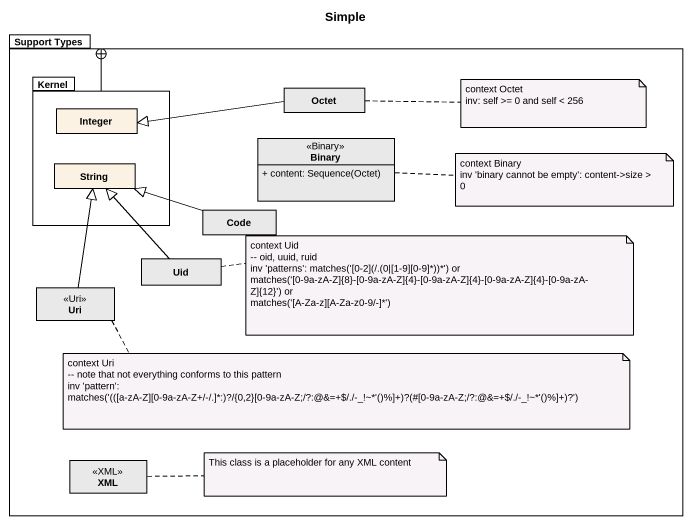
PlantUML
@startuml
title Simple
hide circle
hide empty members
skinparam classAttributeIconSize 0
package "Support Types" as Support_Types {
  package Kernel #FFFFFF {
    class Integer
    class String
  }
  class Octet #E9E9E9
  class Binary <<Binary>> #E9E9E9 {
    {field} + content: Sequence(Octet)
  }
  class Code #E9E9E9
  class Uid #E9E9E9
  class Uri <<Uri>> #E9E9E9
  class XML <<XML>> #E9E9E9
}
Kernel -right-+ Support_Types
Octet -left-|> Integer
Code -left-|> String
Uid -up-|> String
Uri -up-|> String
note right of Octet
  context Octet
  inv: self >= 0 and self < 256
end note
note right of Binary
  context Binary
  inv 'binary cannot be empty': content->size > 0
end note
note right of Uid
  context Uid
  ~-- oid, uuid, ruid
  inv 'patterns': matches('[0-2](/.(0|[1-9][0-9]*))*') or
  matches('[0-9a-zA-Z]{8}-[0-9a-zA-Z]{4}-[0-9a-zA-Z]{4}-[0-9a-zA-Z]{4}-[0-9a-zA-Z]{12}') or
  matches('[A-Za-z][A-Za-z0-9/-]*')
end note
note right of Uri
  context Uri
  ~-- note that not everything conforms to this pattern
  inv 'pattern': matches('(([a-zA-Z][0-9a-zA-Z+/-/.]*:)?/{0,2}[0-9a-zA-Z;/?:@&=+$/./-_!~*'()%]+)?(#[0-9a-zA-Z;/?:@&=+$/./-_!~*'()%]+)?')
end note
note right of XML : This class is a placeholder for any XML content
@enduml
